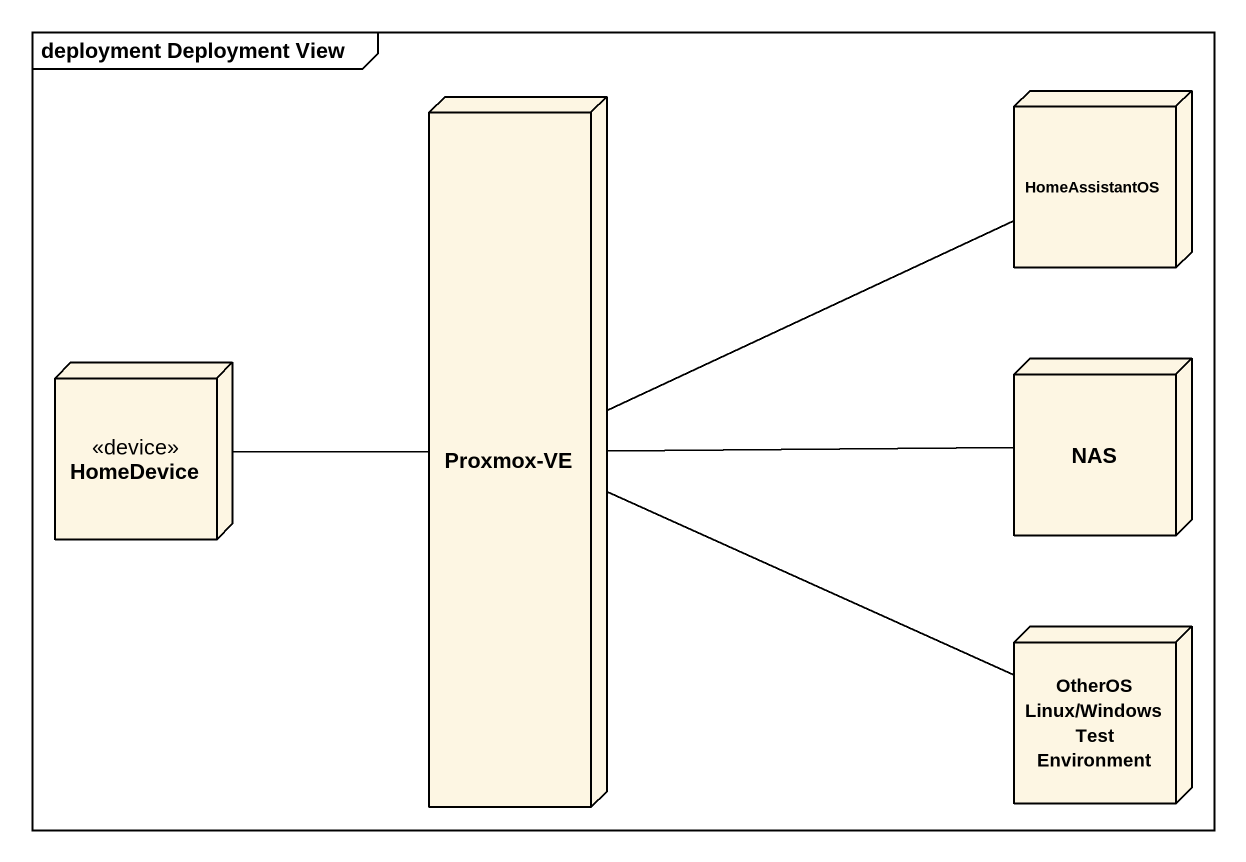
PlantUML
@startuml
mainframe deployment Deployment View
node "Proxmox-VE" as Proxmox_VE
node HomeAssistantOS
node HomeDevice <<device>>
node NAS
node "OtherOS Linux/Windows Test Environment" as OtherOS_Linux_Windows_Test
HomeAssistantOS -left- Proxmox_VE
HomeDevice -right- Proxmox_VE
NAS -left- Proxmox_VE
OtherOS_Linux_Windows_Test -left- Proxmox_VE
@enduml
